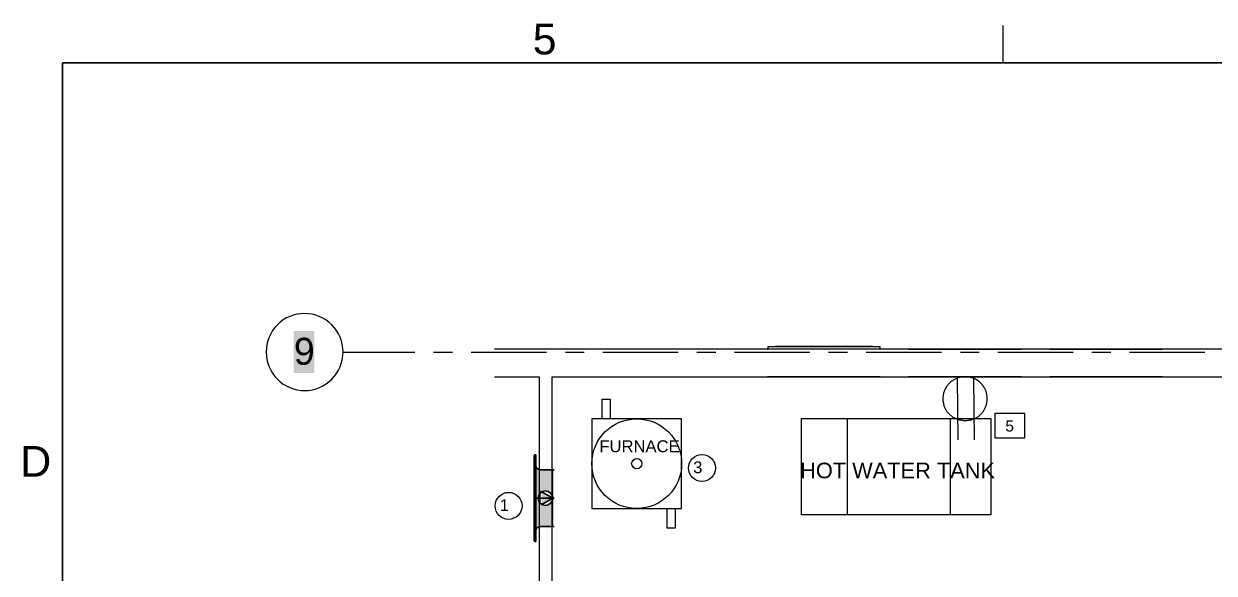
# Model space of a CAD drawing. Header units: inches. Extents: x 0.9 to 36.3, y 0.7 to 23.3.
# Drawn here: x 0.88 to 8.78, y 19.6 to 23.25 of the extents above; entities that cross this region are included whole.
import ezdxf

# ---------------------------------------------------------------- set-up
doc = ezdxf.new("R2010")
doc.units = ezdxf.units.IN
doc.linetypes.add('CENTER', pattern=[50.8, 31.75, -6.35, 6.35, -6.35])
for name, color, linetype, lineweight in [('Furnace', 58, 'Continuous', 5), ('Hot water tank', 28, 'Continuous', 5), ('Numbering Furnace', 58, 'Continuous', 0), ('Numbering receptecles', 170, 'Continuous', 15), ('Receptacles', 170, 'Continuous', 15)]:
    doc.layers.add(name, color=color, linetype=linetype, lineweight=lineweight)
doc.layers.add('Numbering Exhaust', color=7, linetype='Continuous', lineweight=0, true_color=0x388956)
doc.layers.add('PDF_Geometry', color=7, linetype='Continuous', lineweight=9, true_color=0x777777)
doc.layers.add('PDF_Solid Fills', color=7, linetype='Continuous', true_color=0xffffff)
doc.layers.add('Ventilation Fan', color=7, linetype='Continuous', true_color=0x388956)
doc.layers.add('PDF_Text', color=7, linetype='Continuous')
doc.styles.add('PDF Arial', font='arial.ttf')
doc.styles.add('PDF GillSansMTCondensed', font='arial.ttf')
doc.styles.get("Standard").update_dxf_attribs({"font": 'arial.ttf'})

msp = doc.modelspace()

# ---------------------------------------------------------------- hatches: boundary and pattern name
at = {"layer": 'Ventilation Fan', "linetype": 'CENTER', "ltscale": 0.01, "transparency": 33554559}
h = msp.add_hatch(color=256, dxfattribs=at)
h.dxf.hatch_style = 1
h.paths.add_polyline_path([(4.313, 20.1412, -0.622687), (4.391, 20.1029), (4.3997, 20.1029), (4.3997, 20.2904), (4.313, 20.2904)])
h.paths.add_polyline_path([(4.313, 20.2904), (4.3107, 20.2904, -0.414214), (4.2796, 20.3215), (4.2796, 20.1029), (4.2942, 20.1029, -0.232524), (4.313, 20.1412)])
h.paths.add_polyline_path([(4.313, 20.0646, -0.232524), (4.2942, 20.1029), (4.2796, 20.1029), (4.2796, 19.8842, -0.414214), (4.3107, 19.9154), (4.313, 19.9154)])
h.paths.add_polyline_path([(4.3997, 20.1029), (4.391, 20.1029, -0.622687), (4.313, 20.0646), (4.313, 19.9154), (4.3997, 19.9154)])
h.paths.add_polyline_path([(4.391, 20.1029), (4.3178, 20.1029), (4.3178, 20.0613)], flags=17)
h.paths.add_polyline_path([(4.3178, 20.1445), (4.3178, 20.1029), (4.391, 20.1029)], flags=17)

# ---------------------------------------------------------------- linework, layer by layer
at = {"layer": 'Furnace', "linetype": 'ByBlock', "ltscale": 0.001}
for points in [[(4.7193, 20.7599), (4.7719, 20.7599), (4.7719, 20.6302), (4.7193, 20.6302)], [(4.6508, 20.0341), (5.2468, 20.0341), (5.2468, 20.6302), (4.6508, 20.6302)], [(4.7272, 20.0341), (4.7287, 20.0341), (4.7287, 20.0326), (4.7272, 20.0326)], [(4.7303, 20.0341), (4.7318, 20.0341), (4.7318, 20.0326), (4.7303, 20.0326)], [(4.7332, 20.0341), (4.7348, 20.0341), (4.7348, 20.0326), (4.7332, 20.0326)], [(5.1513, 20.0341), (5.2039, 20.0341), (5.2039, 19.9044), (5.1513, 19.9044)]]:
    msp.add_lwpolyline(points, close=True, dxfattribs=at)
for radius in [0.298, 0.0339]:
    msp.add_circle((4.9488, 20.3321), radius, dxfattribs=at)
at = {"layer": 'Hot water tank', "linetype": 'ByBlock', "ltscale": 0.001}
msp.add_lwpolyline([(6.0433, 20.632), (7.2995, 20.632), (7.2995, 19.9928), (6.0433, 19.9928)], close=True, dxfattribs=at)
at = {"layer": 'Hot water tank', "linetype": 'ByBlock', "ltscale": 0.003}
msp.add_lwpolyline([(6.3495, 20.632), (7.0302, 20.632), (7.0302, 19.9928), (6.3495, 19.9928)], close=True, dxfattribs=at)
at = {"layer": 'Numbering Exhaust', "ltscale": 0.001}
msp.add_circle((4.0975, 20.0518), 0.0895, dxfattribs=at)
at = {"layer": 'Numbering Furnace', "linetype": 'ByBlock', "ltscale": 0.001}
msp.add_circle((5.382, 20.3032), 0.0895, dxfattribs=at)
at = {"layer": 'Numbering receptecles', "linetype": 'ByBlock', "ltscale": 0.001}
msp.add_lwpolyline([(7.3291, 20.6675), (7.5251, 20.6675), (7.5251, 20.5003), (7.3291, 20.5003)], close=True, dxfattribs=at)
at = {"layer": 'PDF_Geometry', "linetype": 'ByBlock'}
for points in [[(7.3814, 22.9924), (7.3814, 23.2424)], [(5.8181, 21.0925), (5.8214, 21.0925), (5.8214, 21.1091), (6.5631, 21.1091), (6.5631, 21.0925), (5.8214, 21.0925), (5.8214, 21.1091), (6.5631, 21.1091), (6.5631, 21.0925), (6.5664, 21.0925)], [(2.9982, 21.0725), (3.4749, 21.0725)], [(3.5999, 21.0725), (3.7248, 21.0725)], [(3.8498, 21.0725), (4.3498, 21.0725)], [(4.0048, 15.566), (4.3715, 15.566), (4.3715, 15.7227), (4.4298, 15.7227), (4.4298, 17.0826), (8.223, 17.0826), (8.223, 17.1826), (4.4298, 17.1826), (4.4298, 19.4375), (4.3882, 19.4375), (4.3882, 19.4775), (4.3882, 20.9091), (9.3296, 20.9091), (9.3296, 21.0925), (4.0048, 21.0925)], [(4.4748, 21.0725), (4.5998, 21.0725)], [(4.7231, 21.0725), (5.2231, 21.0725)], [(5.3481, 21.0725), (5.4731, 21.0725)], [(5.5981, 21.0725), (6.0981, 21.0725)], [(6.2231, 21.0725), (6.3481, 21.0725)], [(6.4731, 21.0725), (6.973, 21.0725)], [(6.7547, 21.0925), (7.5047, 21.0925)], [(7.098, 21.0725), (7.223, 21.0725)], [(7.3464, 21.0725), (7.8463, 21.0725)], [(7.6914, 21.0925), (8.4413, 21.0925)], [(7.9713, 21.0725), (8.0963, 21.0725)], [(8.2213, 21.0725), (8.7213, 21.0725)], [(4.0048, 20.9091), (4.3015, 20.9091), (4.3015, 19.4775), (4.3015, 15.7227), (4.0048, 15.7227)], [(6.5664, 20.9091), (5.8181, 20.9091)], [(6.5314, 20.9091), (5.8548, 20.9091)], [(5.8548, 20.9091), (6.5314, 20.9091), (5.8548, 20.9091)], [(7.5047, 20.9091), (6.7547, 20.9091)], [(8.4413, 20.9091), (7.6914, 20.9091)]]:
    msp.add_lwpolyline(points, dxfattribs=at)
for points in [[(32.3645, 1.0083), (1.135, 1.0083), (32.3645, 1.0083), (32.3645, 22.9929), (1.135, 22.9929), (32.3645, 22.9929)], [(1.135, 1.0083), (1.135, 22.9924)], [(5.8698, 21.1091), (6.5147, 21.1091)], [(6.5147, 20.9091), (5.8698, 20.9091)]]:
    msp.add_lwpolyline(points, close=True, dxfattribs=at)
msp.add_lwpolyline([(2.7432, 21.3291, 0.416667), (2.4882, 21.0741, 0.415306), (2.7432, 20.8175, 0.412859), (2.9982, 21.0741, 0.414218)], format="xyb", close=True, dxfattribs=at)
at = {"layer": 'PDF_Solid Fills', "linetype": 'ByBlock', "transparency": 33554559}
msp.add_solid([(2.6716, 20.9341), (2.8082, 20.9341), (2.6716, 21.2125), (2.8082, 21.2125)], dxfattribs=at)
at = {"layer": 'Receptacles', "linetype": 'ByBlock'}
for points in [[(7.0839, 20.4901), (7.08, 20.9003)], [(7.1916, 20.4911), (7.1878, 20.8979)]]:
    msp.add_lwpolyline(points, dxfattribs=at)
msp.add_rational_spline([(7.1296, 20.9091), (7.1687, 20.9098), (7.205, 20.8953), (7.2329, 20.8679), (7.2608, 20.8405), (7.2759, 20.8045), (7.2761, 20.7655), (7.2768, 20.6826), (7.2153, 20.6198), (7.1324, 20.619), (7.0495, 20.6182), (6.9826, 20.6798), (6.9818, 20.7627), (6.9811, 20.8414), (7.0467, 20.9084), (7.1296, 20.9091)], [1, 0.948448710105, 0.948448710105, 1, 0.948448710105, 0.948448710105, 1, 1, 1, 1, 1, 1, 1, 1, 1, 1], degree=3, knots=[0, 0, 0, 0, 0.79168, 0.79168, 0.79168, 1.583359, 1.583359, 1.583359, 2.583359, 2.583359, 2.583359, 3.583359, 3.583359, 3.583359, 4.583359, 4.583359, 4.583359, 4.583359], dxfattribs=at)
at = {"layer": 'Ventilation Fan', "linetype": 'ByBlock'}
for p, q in [((4.2813, 20.343), (4.2654, 20.343)), ((4.2685, 19.8203), (4.2685, 20.3855)), ((4.2796, 20.3911), (4.2741, 20.3911)), ((4.2796, 20.3215), (4.2796, 20.3911)), ((4.2796, 19.8842), (4.2796, 20.3215)), ((4.3107, 20.2904), (4.3997, 20.2904)), ((4.3882, 19.9221), (4.3882, 20.2971)), ((4.2685, 20.1029), (4.3997, 20.1029)), ((4.2813, 19.8627), (4.2654, 19.8627)), ((4.2796, 19.8147), (4.2796, 19.8842)), ((4.3107, 19.9154), (4.3997, 19.9154)), ((4.2796, 19.8147), (4.2741, 19.8147))]:
    msp.add_line(p, q, dxfattribs=at)
for points in [[(4.3063, 20.1512), (4.3063, 20.068)], [(4.391, 20.1029), (4.3178, 20.1445)], [(4.3178, 20.0613), (4.391, 20.1029)]]:
    msp.add_lwpolyline(points, dxfattribs=at)
msp.add_circle((4.3426, 20.1029), 0.0484, dxfattribs=at)
for centre, radius, start, end in [((4.2741, 20.3855), 0.00554, 90, 180), ((4.3107, 20.3215), 0.0312, 180, 270), ((4.3107, 19.8842), 0.0312, 90, 180), ((4.2741, 19.8203), 0.00554, 180, 270)]:
    msp.add_arc(centre, radius, start, end, dxfattribs=at)

# ---------------------------------------------------------------- texts
at = {"layer": 'Furnace', "linetype": 'ByBlock', "ltscale": 0.003, "insert": (4.7009, 20.4871), "char_height": 0.07889, "attachment_point": 1}
msp.add_mtext('FURNACE', dxfattribs=at)
at = {"layer": 'Hot water tank', "linetype": 'ByBlock', "ltscale": 0.001}
msp.add_text('HOT WATER TANK', height=0.103576, dxfattribs=at).set_placement((6.034, 20.2351))
at = {"layer": 'Numbering Exhaust', "ltscale": 0.001}
msp.add_text('1', height=0.0785, dxfattribs=at).set_placement((4.0393, 20.0173))
at = {"layer": 'Numbering Furnace', "linetype": 'ByBlock', "ltscale": 0.001}
msp.add_text('3', height=0.0785, dxfattribs=at).set_placement((5.3239, 20.2687))
at = {"layer": 'Numbering receptecles', "linetype": 'ByBlock', "ltscale": 0.001}
msp.add_text('5', height=0.0733, dxfattribs=at).set_placement((7.397, 20.5455))
at = {"layer": 'PDF_Text', "linetype": 'ByBlock', "attachment_point": 4, "style": 'PDF GillSansMTCondensed'}
for s, insert, char_height in [('5', (4.2583, 23.1497), 0.2031), ('D', (0.855, 20.3477), 0.2037)]:
    msp.add_mtext(s, dxfattribs=dict(at, insert=insert, char_height=char_height))
at = {"layer": 'PDF_Text', "color": 8, "linetype": 'ByBlock', "true_color": 0x777777, "insert": (2.6717, 21.0772), "char_height": 0.1787, "attachment_point": 4, "style": 'PDF Arial'}
msp.add_mtext('9', dxfattribs=at)

doc.saveas('drawing.dxf')
